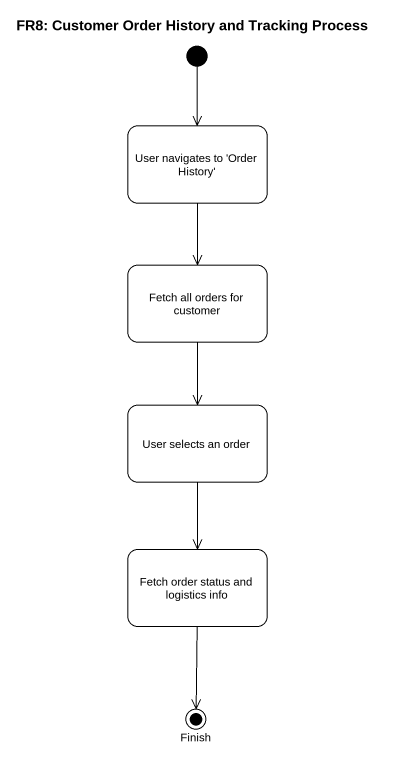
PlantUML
@startuml
title FR8: Customer Order History and Tracking Process
hide empty description
state "User navigates to 'Order History'" as User_navigates_to_Order
state "Fetch all orders for customer" as Fetch_all_orders_for
state "User selects an order" as User_selects_an_order
state "Fetch order status and logistics info" as Fetch_order_status_and
state Finish <<end>>
[*] --> User_navigates_to_Order
User_navigates_to_Order --> Fetch_all_orders_for
Fetch_all_orders_for --> User_selects_an_order
User_selects_an_order --> Fetch_order_status_and
Fetch_order_status_and --> Finish
@enduml
